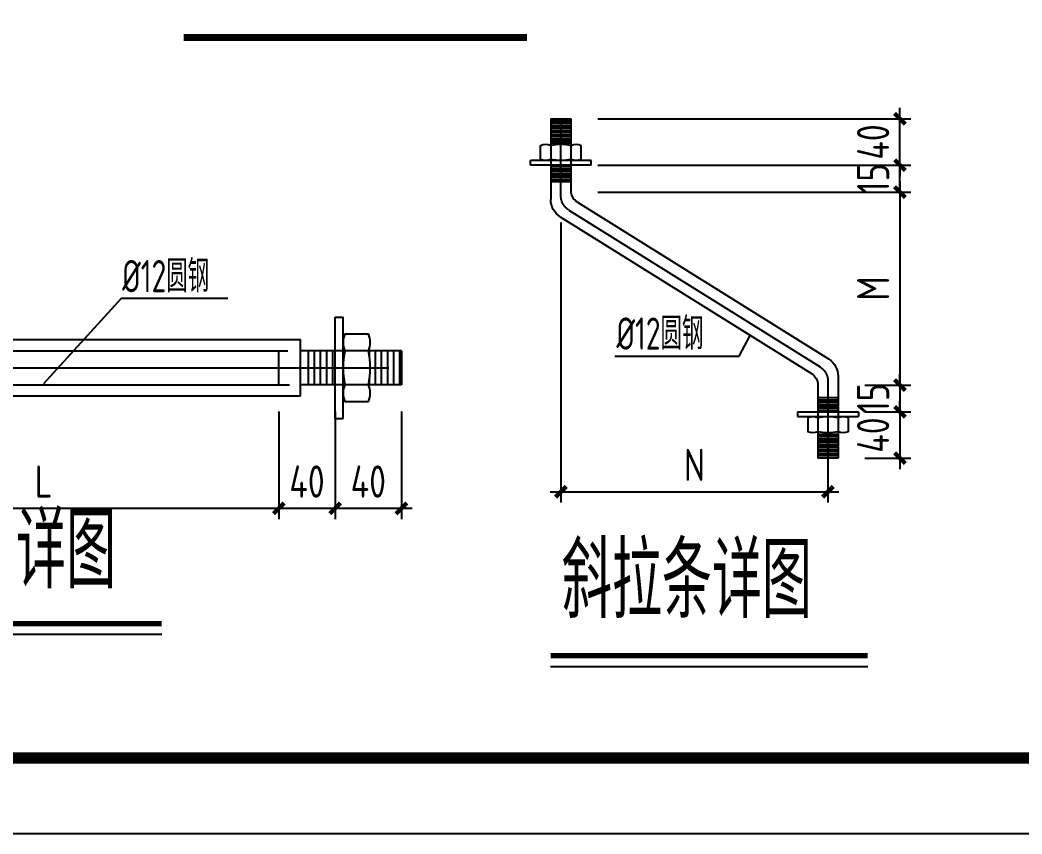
# Model space of a CAD drawing. Extents: x 177291 to 1288761, y 177638 to 322898.
# Drawn here: x 1023234 to 1037225, y 177960 to 189327 of the extents above; entities that cross this region are included whole.
import ezdxf
from ezdxf.enums import TextEntityAlignment as Align

# ---------------------------------------------------------------- set-up
doc = ezdxf.new("R2010")
doc.units = 0
doc.header["$LTSCALE"] = 1000
doc.linetypes.add('ACAD_ISO04W100', pattern=[30.5, 24, -3, 0.5, -3])
for name, color, linetype in [('DIM', 146, 'Continuous'), ('NUM', 7, 'Continuous'), ('PUB_TITLE', 4, 'Continuous'), ('PZ', 202, 'Continuous'), ('THIN', 7, 'Continuous'), ('引出线', 3, 'Continuous'), ('轴线', 8, 'ACAD_ISO04W100')]:
    doc.layers.add(name, color=color, linetype=linetype)
doc.styles.add('TSSD_Dimension', font='Tssdeng.shx', dxfattribs={"width": 0.8, "bigfont": 'hztxt.shx'})
doc.styles.add('标准字体', font='tssdeng.shx', dxfattribs={"width": 0.7, "bigfont": 'tssdchn.shx'})
doc.dimstyles.new('TSSD_15_150', dxfattribs={"dimtxt": 450, "dimasz": 150, "dimexe": 150, "dimexo": 375, "dimgap": 150, "dimtad": 1, "dimdec": 0, "dimlfac": 0.1, "dimzin": 0, "dimdsep": 46, "dimtxsty": 'TSSD_Dimension', "dimblk": 'ARCHTICK', "dimblk1": 'ARCHTICK', "dimblk2": 'ARCHTICK', "dimcen": 0, "dimdle": 150, "dimclrt": 7, "dimadec": 0, "dimazin": 0, "dimtfac": 1, "dimtdec": 0, "dimtix": 1, "dimtmove": 2, "dimatfit": 3, "dimfxl": 1, "dimtolj": 1, "dimtzin": 0, "dimarcsym": 0})

# ---------------------------------------------------------------- blocks, each defined once
blk = doc.blocks.new('_ArchTick')
at = {"color": 0, "linetype": 'ByBlock', "const_width": 0.4}
blk.add_lwpolyline([(-0.5, -0.5), (0.5, 0.5)], dxfattribs=at)
blk = doc.blocks.new('*D643')
at = {"layer": 'Defpoints', "color": 0, "transparency": 16777216}
for p in [(1026848, 184235), (1027634, 184235), (1026848, 182507)]:
    blk.add_point(p, dxfattribs=at)
at = {"layer": 'DIM', "color": 0, "lineweight": -2, "transparency": 16777216}
for p, q in [((1026848, 183860), (1026848, 182357)), ((1027634, 183860), (1027634, 182357)), ((1027784, 182507), (1026698, 182507))]:
    blk.add_line(p, q, dxfattribs=at)
at = {"layer": 'DIM', "color": 0, "lineweight": -2, "transparency": 16777216, "xscale": 150, "yscale": 150, "zscale": 150, "rotation": 180}
blk.add_blockref('_ArchTick', (1026848, 182507), dxfattribs=at)
at = {"layer": 'DIM', "color": 0, "lineweight": -2, "transparency": 16777216, "xscale": 150, "yscale": 150, "zscale": 150}
blk.add_blockref('_ArchTick', (1027634, 182507), dxfattribs=at)
at = {"layer": 'DIM', "color": 7, "transparency": 16777216, "insert": (1027241, 182882), "char_height": 450, "attachment_point": 5, "style": 'TSSD_Dimension'}
blk.add_mtext('\\A1;40', dxfattribs=at)
blk = doc.blocks.new('*D644')
at = {"layer": 'Defpoints', "color": 0, "transparency": 16777216}
for p in [(1027634, 184235), (1028559, 184235), (1027634, 182507)]:
    blk.add_point(p, dxfattribs=at)
at = {"layer": 'DIM', "color": 0, "lineweight": -2, "transparency": 16777216}
for p, q in [((1027634, 183860), (1027634, 182357)), ((1028559, 183860), (1028559, 182357)), ((1028709, 182507), (1027484, 182507))]:
    blk.add_line(p, q, dxfattribs=at)
at = {"layer": 'DIM', "color": 0, "lineweight": -2, "transparency": 16777216, "xscale": 150, "yscale": 150, "zscale": 150, "rotation": 180}
blk.add_blockref('_ArchTick', (1027634, 182507), dxfattribs=at)
at = {"layer": 'DIM', "color": 0, "lineweight": -2, "transparency": 16777216, "xscale": 150, "yscale": 150, "zscale": 150}
blk.add_blockref('_ArchTick', (1028559, 182507), dxfattribs=at)
at = {"layer": 'DIM', "color": 7, "transparency": 16777216, "insert": (1028097, 182882), "char_height": 450, "attachment_point": 5, "style": 'TSSD_Dimension'}
blk.add_mtext('\\A1;40', dxfattribs=at)
blk = doc.blocks.new('*D647')
at = {"layer": 'Defpoints', "color": 0, "transparency": 16777216}
for p in [(1020276, 184235), (1026848, 184235), (1020276, 182507)]:
    blk.add_point(p, dxfattribs=at)
at = {"layer": 'DIM', "color": 0, "lineweight": -2, "transparency": 16777216}
for p, q in [((1020276, 183860), (1020276, 182357)), ((1026848, 183860), (1026848, 182357)), ((1026998, 182507), (1020126, 182507))]:
    blk.add_line(p, q, dxfattribs=at)
at = {"layer": 'DIM', "color": 0, "lineweight": -2, "transparency": 16777216, "xscale": 150, "yscale": 150, "zscale": 150, "rotation": 180}
blk.add_blockref('_ArchTick', (1020276, 182507), dxfattribs=at)
at = {"layer": 'DIM', "color": 0, "lineweight": -2, "transparency": 16777216, "xscale": 150, "yscale": 150, "zscale": 150}
blk.add_blockref('_ArchTick', (1026848, 182507), dxfattribs=at)
at = {"layer": 'DIM', "color": 7, "transparency": 16777216, "insert": (1023562, 182882), "char_height": 450, "attachment_point": 5, "style": 'TSSD_Dimension'}
blk.add_mtext('\\A1;L', dxfattribs=at)
blk = doc.blocks.new('*D648')
at = {"layer": 'Defpoints', "color": 0, "transparency": 16777216}
for p in [(1034657, 184230), (1034877, 183856), (1035521, 183856)]:
    blk.add_point(p, dxfattribs=at)
at = {"layer": 'DIM', "color": 0, "lineweight": -2, "transparency": 16777216}
for p, q in [((1035521, 184230), (1035521, 184380)), ((1035032, 184230), (1035671, 184230)), ((1035521, 184230), (1035521, 183856)), ((1035252, 183856), (1035671, 183856)), ((1035521, 183856), (1035521, 183706))]:
    blk.add_line(p, q, dxfattribs=at)
at = {"layer": 'DIM', "color": 0, "lineweight": -2, "transparency": 16777216, "xscale": 150, "yscale": 150, "zscale": 150}
for p, rotation in [((1035521, 184230), 270), ((1035521, 183856), 90)]:
    blk.add_blockref('_ArchTick', p, dxfattribs=dict(at, rotation=rotation))
at = {"layer": 'DIM', "color": 7, "transparency": 16777216, "insert": (1035146, 184043), "char_height": 450, "attachment_point": 5, "rotation": 90, "style": 'TSSD_Dimension'}
blk.add_mtext('\\A1;15', dxfattribs=at)
blk = doc.blocks.new('*D649')
at = {"layer": 'Defpoints', "color": 0, "transparency": 16777216}
for p in [(1034657, 183856), (1034657, 183207), (1035521, 183207)]:
    blk.add_point(p, dxfattribs=at)
at = {"layer": 'DIM', "color": 0, "lineweight": -2, "transparency": 16777216}
for p, q in [((1035521, 183856), (1035521, 184006)), ((1035032, 183856), (1035671, 183856)), ((1035521, 183856), (1035521, 183207)), ((1035032, 183207), (1035671, 183207)), ((1035521, 183207), (1035521, 183057))]:
    blk.add_line(p, q, dxfattribs=at)
at = {"layer": 'DIM', "color": 0, "lineweight": -2, "transparency": 16777216, "xscale": 150, "yscale": 150, "zscale": 150}
for p, rotation in [((1035521, 183856), 270), ((1035521, 183207), 90)]:
    blk.add_blockref('_ArchTick', p, dxfattribs=dict(at, rotation=rotation))
at = {"layer": 'DIM', "color": 7, "transparency": 16777216, "insert": (1035146, 183531), "char_height": 450, "attachment_point": 5, "rotation": 90, "style": 'TSSD_Dimension'}
blk.add_mtext('\\A1;40', dxfattribs=at)
blk = doc.blocks.new('*D650')
at = {"layer": 'Defpoints', "color": 0, "transparency": 16777216}
for p in [(1030786, 186873), (1034515, 183744), (1034515, 182739)]:
    blk.add_point(p, dxfattribs=at)
at = {"layer": 'DIM', "color": 0, "lineweight": -2, "transparency": 16777216}
for p, q in [((1030786, 186498), (1030786, 182589)), ((1034515, 183369), (1034515, 182589)), ((1030636, 182739), (1034665, 182739))]:
    blk.add_line(p, q, dxfattribs=at)
at = {"layer": 'DIM', "color": 0, "lineweight": -2, "transparency": 16777216, "xscale": 150, "yscale": 150, "zscale": 150, "rotation": 180}
blk.add_blockref('_ArchTick', (1030786, 182739), dxfattribs=at)
at = {"layer": 'DIM', "color": 0, "lineweight": -2, "transparency": 16777216, "xscale": 150, "yscale": 150, "zscale": 150}
blk.add_blockref('_ArchTick', (1034515, 182739), dxfattribs=at)
at = {"layer": 'DIM', "color": 7, "transparency": 16777216, "insert": (1032651, 183114), "char_height": 450, "attachment_point": 5, "style": 'TSSD_Dimension'}
blk.add_mtext('\\A1;N', dxfattribs=at)
blk = doc.blocks.new('*D651')
at = {"layer": 'Defpoints', "color": 0, "transparency": 16777216}
for p in [(1030928, 186925), (1034657, 184230), (1035521, 184230)]:
    blk.add_point(p, dxfattribs=at)
at = {"layer": 'DIM', "color": 0, "lineweight": -2, "transparency": 16777216}
for p, q in [((1035521, 187075), (1035521, 184080)), ((1031303, 186925), (1035671, 186925)), ((1035032, 184230), (1035671, 184230))]:
    blk.add_line(p, q, dxfattribs=at)
at = {"layer": 'DIM', "color": 0, "lineweight": -2, "transparency": 16777216, "xscale": 150, "yscale": 150, "zscale": 150}
for p, rotation in [((1035521, 186925), 90), ((1035521, 184230), 270)]:
    blk.add_blockref('_ArchTick', p, dxfattribs=dict(at, rotation=rotation))
at = {"layer": 'DIM', "color": 7, "transparency": 16777216, "insert": (1035146, 185578), "char_height": 450, "attachment_point": 5, "rotation": 90, "style": 'TSSD_Dimension'}
blk.add_mtext('\\A1;M', dxfattribs=at)
blk = doc.blocks.new('*D652')
at = {"layer": 'Defpoints', "color": 0, "transparency": 16777216}
for p in [(1031144, 187299), (1035521, 187299), (1030928, 186925)]:
    blk.add_point(p, dxfattribs=at)
at = {"layer": 'DIM', "color": 0, "lineweight": -2, "transparency": 16777216}
for p, q in [((1035521, 187299), (1035521, 187449)), ((1031519, 187299), (1035671, 187299)), ((1035521, 186925), (1035521, 187299)), ((1031303, 186925), (1035671, 186925)), ((1035521, 186925), (1035521, 186775))]:
    blk.add_line(p, q, dxfattribs=at)
at = {"layer": 'DIM', "color": 0, "lineweight": -2, "transparency": 16777216, "xscale": 150, "yscale": 150, "zscale": 150}
for p, rotation in [((1035521, 187299), 270), ((1035521, 186925), 90)]:
    blk.add_blockref('_ArchTick', p, dxfattribs=dict(at, rotation=rotation))
at = {"layer": 'DIM', "color": 7, "transparency": 16777216, "insert": (1035146, 187112), "char_height": 450, "attachment_point": 5, "rotation": 90, "style": 'TSSD_Dimension'}
blk.add_mtext('\\A1;15', dxfattribs=at)
blk = doc.blocks.new('*D653')
at = {"layer": 'Defpoints', "color": 0, "transparency": 16777216}
for p in [(1030928, 187949), (1035521, 187949), (1030928, 187299)]:
    blk.add_point(p, dxfattribs=at)
at = {"layer": 'DIM', "color": 0, "lineweight": -2, "transparency": 16777216}
for p, q in [((1035521, 187949), (1035521, 188099)), ((1031303, 187949), (1035671, 187949)), ((1035521, 187299), (1035521, 187949)), ((1031303, 187299), (1035671, 187299)), ((1035521, 187299), (1035521, 187149))]:
    blk.add_line(p, q, dxfattribs=at)
at = {"layer": 'DIM', "color": 0, "lineweight": -2, "transparency": 16777216, "xscale": 150, "yscale": 150, "zscale": 150}
for p, rotation in [((1035521, 187949), 270), ((1035521, 187299), 90)]:
    blk.add_blockref('_ArchTick', p, dxfattribs=dict(at, rotation=rotation))
at = {"layer": 'DIM', "color": 7, "transparency": 16777216, "insert": (1035146, 187624), "char_height": 450, "attachment_point": 5, "rotation": 90, "style": 'TSSD_Dimension'}
blk.add_mtext('\\A1;40', dxfattribs=at)

msp = doc.modelspace()

# ---------------------------------------------------------------- hatches: boundary and pattern name
at = {"layer": 'PZ'}
h = msp.add_hatch(dxfattribs=at)
h.set_pattern_fill('ANSI31', color=256, scale=5.24401, angle=135, style=0)
h.set_pattern_definition([(360, (-187148.45, 3025124.19), (3e-15, -29.9695162), [])])
edge = h.paths.add_edge_path()
edge.add_line((1030786.27, 187948.54), (1030786.27, 187593.37))
edge.add_ellipse((1030786.27, 186962.39), major_axis=(-446.17, 446.17), ratio=1, start_angle=-45, end_angle=-32.032716)
edge.add_line((1030644.68, 187577.27), (1030644.68, 187948.54))
edge.add_line((1030644.68, 187948.54), (1030786.27, 187948.54))
edge = h.paths.add_edge_path()
edge.add_line((1030927.86, 187948.54), (1030927.86, 187577.27))
edge.add_ellipse((1030786.27, 186962.39), major_axis=(-446.17, 446.17), ratio=1, start_angle=-57.967284, end_angle=-45)
edge.add_line((1030786.27, 187593.37), (1030786.27, 187948.54))
edge.add_line((1030786.27, 187948.54), (1030927.86, 187948.54))
h.paths.add_polyline_path([(1030786.27, 187298.95), (1030786.27, 187070.94), (1030644.68, 187070.94), (1030644.68, 187298.95)])
h.paths.add_polyline_path([(1030927.86, 187298.95), (1030927.86, 187070.94), (1030786.27, 187070.94), (1030786.27, 187298.95)])
h = msp.add_hatch(color=256, dxfattribs=at)
edge = h.paths.add_edge_path()
edge.add_line((1030644.68, 187577.27), (1030644.68, 187593.37))
edge.add_line((1030644.68, 187593.37), (1030786.27, 187593.37))
edge.add_ellipse((1030786.27, 186962.39), major_axis=(446.17, 446.17), ratio=1, start_angle=45, end_angle=57.967284)
edge = h.paths.add_edge_path()
edge.add_ellipse((1030573.89, 187429.59), major_axis=(-115.81, 115.81), ratio=1, start_angle=-70.610722, end_angle=-45)
edge.add_line((1030573.89, 187593.37), (1030644.68, 187593.37))
edge.add_line((1030644.68, 187593.37), (1030644.68, 187577.27))
h = msp.add_hatch(color=256, dxfattribs=at)
edge = h.paths.add_edge_path()
edge.add_line((1030927.86, 187577.27), (1030927.86, 187593.37))
edge.add_line((1030927.86, 187593.37), (1030786.27, 187593.37))
edge.add_ellipse((1030786.27, 186962.39), major_axis=(-446.17, 446.17), ratio=1, start_angle=302.032716, end_angle=315, ccw=False)
edge = h.paths.add_edge_path()
edge.add_ellipse((1030998.65, 187429.59), major_axis=(115.81, 115.81), ratio=1, start_angle=405, end_angle=430.610722, ccw=False)
edge.add_line((1030998.65, 187593.37), (1030927.86, 187593.37))
edge.add_line((1030927.86, 187593.37), (1030927.86, 187577.27))
h = msp.add_hatch(color=256, dxfattribs=at)
edge = h.paths.add_edge_path()
edge.add_line((1030644.68, 187381.11), (1030644.68, 187365.02))
edge.add_line((1030644.68, 187365.02), (1030786.27, 187365.02))
edge.add_ellipse((1030786.27, 187996), major_axis=(446.17, 446.17), ratio=1, start_angle=212.032716, end_angle=225, ccw=False)
edge = h.paths.add_edge_path()
edge.add_ellipse((1030573.89, 187528.8), major_axis=(-115.81, 115.81), ratio=1, start_angle=135, end_angle=160.610722, ccw=False)
edge.add_line((1030573.89, 187365.02), (1030644.68, 187365.02))
edge.add_line((1030644.68, 187365.02), (1030644.68, 187381.11))
h = msp.add_hatch(color=256, dxfattribs=at)
edge = h.paths.add_edge_path()
edge.add_line((1030927.86, 187381.11), (1030927.86, 187365.02))
edge.add_line((1030927.86, 187365.02), (1030786.27, 187365.02))
edge.add_ellipse((1030786.27, 187996), major_axis=(-446.17, 446.17), ratio=1, start_angle=135, end_angle=147.967284)
edge = h.paths.add_edge_path()
edge.add_ellipse((1030998.65, 187528.8), major_axis=(115.81, 115.81), ratio=1, start_angle=199.389278, end_angle=225)
edge.add_line((1030998.65, 187365.02), (1030927.86, 187365.02))
edge.add_line((1030927.86, 187365.02), (1030927.86, 187381.11))
h = msp.add_hatch(color=256, dxfattribs=at)
edge = h.paths.add_edge_path()
edge.add_line((1027771, 184706.53), (1027744.19, 184706.53))
edge.add_line((1027744.19, 184706.53), (1027744.19, 184470.55))
edge.add_ellipse((1028795.82, 184470.55), major_axis=(-743.62, 743.62), ratio=1, start_angle=32.032716, end_angle=45, ccw=False)
edge = h.paths.add_edge_path()
edge.add_ellipse((1028017.15, 184824.52), major_axis=(-193.02, 193.02), ratio=1, start_angle=45, end_angle=70.610722, ccw=False)
edge.add_line((1027744.19, 184824.52), (1027744.19, 184706.53))
edge.add_line((1027744.19, 184706.53), (1027771, 184706.53))
h = msp.add_hatch(color=256, dxfattribs=at)
edge = h.paths.add_edge_path()
edge.add_line((1028097.94, 184706.53), (1028124.76, 184706.53))
edge.add_line((1028124.76, 184706.53), (1028124.76, 184470.55))
edge.add_ellipse((1027073.13, 184470.55), major_axis=(743.62, 743.62), ratio=1, start_angle=315, end_angle=327.967284)
edge = h.paths.add_edge_path()
edge.add_ellipse((1027851.79, 184824.52), major_axis=(193.02, 193.02), ratio=1, start_angle=289.389278, end_angle=315)
edge.add_line((1028124.76, 184824.52), (1028124.76, 184706.53))
edge.add_line((1028124.76, 184706.53), (1028097.94, 184706.53))
h = msp.add_hatch(dxfattribs=at)
h.set_pattern_fill('ANSI31', color=256, scale=26.84933, angle=45, style=0)
h.set_pattern_definition([(90, (-2653603.63, 2917586.79), (85.2466239, 1e-14), [])])
edge = h.paths.add_edge_path()
edge.add_ellipse((1027073.13, 184470.55), major_axis=(-743.62, 743.62), ratio=1, start_angle=225, end_angle=237.967284)
edge.add_line((1028097.94, 184706.53), (1028559.39, 184706.53))
edge.add_line((1028559.39, 184706.53), (1028559.39, 184470.55))
edge.add_line((1028559.39, 184470.55), (1028124.76, 184470.55))
edge = h.paths.add_edge_path()
edge.add_ellipse((1027073.13, 184470.55), major_axis=(-743.62, 743.62), ratio=1, start_angle=212.032716, end_angle=225)
edge.add_line((1028124.76, 184470.55), (1028559.39, 184470.55))
edge.add_line((1028559.39, 184470.55), (1028559.39, 184234.57))
edge.add_line((1028559.39, 184234.57), (1028097.94, 184234.57))
h.paths.add_polyline_path([(1027476.74, 184706.53), (1027634.06, 184706.53), (1027634.06, 184470.55), (1027476.74, 184470.55)])
h.paths.add_polyline_path([(1027476.74, 184470.55), (1027634.06, 184470.55), (1027634.06, 184234.57), (1027476.74, 184234.57)])
h.paths.add_polyline_path([(1027215.73, 184706.53), (1027476.74, 184706.53), (1027476.74, 184470.55), (1027215.73, 184470.55)])
h.paths.add_polyline_path([(1027215.73, 184470.55), (1027476.74, 184470.55), (1027476.74, 184234.57), (1027215.73, 184234.57)])
h = msp.add_hatch(color=256, dxfattribs=at)
edge = h.paths.add_edge_path()
edge.add_line((1027771, 184234.57), (1027744.19, 184234.57))
edge.add_line((1027744.19, 184234.57), (1027744.19, 184470.55))
edge.add_ellipse((1028795.82, 184470.55), major_axis=(743.62, 743.62), ratio=1, start_angle=135, end_angle=147.967284)
edge = h.paths.add_edge_path()
edge.add_ellipse((1028017.15, 184116.58), major_axis=(193.02, 193.02), ratio=1, start_angle=109.389278, end_angle=135)
edge.add_line((1027744.19, 184116.58), (1027744.19, 184234.57))
edge.add_line((1027744.19, 184234.57), (1027771, 184234.57))
h = msp.add_hatch(color=256, dxfattribs=at)
edge = h.paths.add_edge_path()
edge.add_line((1028097.94, 184234.57), (1028124.76, 184234.57))
edge.add_line((1028124.76, 184234.57), (1028124.76, 184470.55))
edge.add_ellipse((1027073.13, 184470.55), major_axis=(-743.62, 743.62), ratio=1, start_angle=212.032716, end_angle=225, ccw=False)
edge = h.paths.add_edge_path()
edge.add_ellipse((1027851.79, 184116.58), major_axis=(-193.02, 193.02), ratio=1, start_angle=225, end_angle=250.610722, ccw=False)
edge.add_line((1028124.76, 184116.58), (1028124.76, 184234.57))
edge.add_line((1028124.76, 184234.57), (1028097.94, 184234.57))
h = msp.add_hatch(dxfattribs=at)
h.set_pattern_fill('ANSI31', color=256, scale=5.24401, angle=135, style=0)
h.set_pattern_definition([(180, (2252450.103, -2653969.066), (-3e-15, 29.9695162), [])])
edge = h.paths.add_edge_path()
edge.add_line((1034515.38, 183206.59), (1034515.38, 183561.76))
edge.add_ellipse((1034515.38, 184192.74), major_axis=(-446.17, 446.17), ratio=1, start_angle=135, end_angle=147.967284)
edge.add_line((1034656.97, 183577.85), (1034656.97, 183206.59))
edge.add_line((1034656.97, 183206.59), (1034515.38, 183206.59))
edge = h.paths.add_edge_path()
edge.add_line((1034373.8, 183206.59), (1034373.8, 183577.85))
edge.add_ellipse((1034515.38, 184192.74), major_axis=(446.17, 446.17), ratio=1, start_angle=212.032716, end_angle=225)
edge.add_line((1034515.38, 183561.76), (1034515.38, 183206.59))
edge.add_line((1034515.38, 183206.59), (1034373.8, 183206.59))
h.paths.add_polyline_path([(1034515.38, 183856.18), (1034515.38, 184084.18), (1034656.97, 184084.18), (1034656.97, 183856.18)])
h.paths.add_polyline_path([(1034373.8, 183856.18), (1034373.8, 184084.18), (1034515.38, 184084.18), (1034515.38, 183856.18)])
h = msp.add_hatch(color=256, dxfattribs=at)
edge = h.paths.add_edge_path()
edge.add_line((1034373.8, 183774.01), (1034373.8, 183790.1))
edge.add_line((1034373.8, 183790.1), (1034515.38, 183790.1))
edge.add_ellipse((1034515.38, 183159.12), major_axis=(446.17, 446.17), ratio=1, start_angle=45, end_angle=57.967284)
edge = h.paths.add_edge_path()
edge.add_ellipse((1034303, 183626.32), major_axis=(-115.81, 115.81), ratio=1, start_angle=-70.610722, end_angle=-45)
edge.add_line((1034303, 183790.1), (1034373.8, 183790.1))
edge.add_line((1034373.8, 183790.1), (1034373.8, 183774.01))
h = msp.add_hatch(color=256, dxfattribs=at)
edge = h.paths.add_edge_path()
edge.add_line((1034656.97, 183774.01), (1034656.97, 183790.1))
edge.add_line((1034656.97, 183790.1), (1034515.38, 183790.1))
edge.add_ellipse((1034515.38, 183159.12), major_axis=(-446.17, 446.17), ratio=1, start_angle=302.032716, end_angle=315, ccw=False)
edge = h.paths.add_edge_path()
edge.add_ellipse((1034727.77, 183626.32), major_axis=(115.81, 115.81), ratio=1, start_angle=405, end_angle=430.610722, ccw=False)
edge.add_line((1034727.77, 183790.1), (1034656.97, 183790.1))
edge.add_line((1034656.97, 183790.1), (1034656.97, 183774.01))
h = msp.add_hatch(color=256, dxfattribs=at)
edge = h.paths.add_edge_path()
edge.add_line((1034373.8, 183577.85), (1034373.8, 183561.76))
edge.add_line((1034373.8, 183561.76), (1034515.38, 183561.76))
edge.add_ellipse((1034515.38, 184192.74), major_axis=(446.17, 446.17), ratio=1, start_angle=212.032716, end_angle=225, ccw=False)
edge = h.paths.add_edge_path()
edge.add_ellipse((1034303, 183725.54), major_axis=(-115.81, 115.81), ratio=1, start_angle=135, end_angle=160.610722, ccw=False)
edge.add_line((1034303, 183561.76), (1034373.8, 183561.76))
edge.add_line((1034373.8, 183561.76), (1034373.8, 183577.85))
h = msp.add_hatch(color=256, dxfattribs=at)
edge = h.paths.add_edge_path()
edge.add_line((1034656.97, 183577.85), (1034656.97, 183561.76))
edge.add_line((1034656.97, 183561.76), (1034515.38, 183561.76))
edge.add_ellipse((1034515.38, 184192.74), major_axis=(-446.17, 446.17), ratio=1, start_angle=135, end_angle=147.967284)
edge = h.paths.add_edge_path()
edge.add_ellipse((1034727.77, 183725.54), major_axis=(115.81, 115.81), ratio=1, start_angle=199.389278, end_angle=225)
edge.add_line((1034727.77, 183561.76), (1034656.97, 183561.76))
edge.add_line((1034656.97, 183561.76), (1034656.97, 183577.85))

# ---------------------------------------------------------------- linework, layer by layer
at = {"color": 3, "const_width": 100, "elevation": 0}
msp.add_lwpolyline([(1025518.21, 189084.11), (1030310.92, 189084.11)], dxfattribs=at)
at = {"layer": 'NUM', "const_width": 75}
for points in [[(1021617.89, 180898.9), (1025212.69, 180898.9)], [(1030642.7, 180450.57), (1035070.89, 180450.57)]]:
    msp.add_lwpolyline(points, dxfattribs=at)
at = {"layer": 'NUM'}
for points in [[(1021617.89, 180748.9), (1025212.69, 180748.9)], [(1030642.7, 180300.57), (1035070.89, 180300.57)]]:
    msp.add_lwpolyline(points, dxfattribs=at)
at = {"layer": 'PUB_TITLE'}
msp.add_lwpolyline([(993975.61, 240960.27), (1105446.22, 240960.27), (1105446.22, 177959.98), (993975.61, 177959.98)], close=True, dxfattribs=at)
at = {"layer": 'PUB_TITLE', "const_width": 159.09}
msp.add_lwpolyline([(996627.14, 179020.59), (996627.14, 239899.66), (1104385.61, 239899.66), (1104385.61, 179020.59)], close=True, dxfattribs=at)
at = {"layer": 'PZ'}
for p, q in [((1030644.68, 187948.54), (1030644.68, 186820.46)), ((1030644.68, 187948.54), (1030927.86, 187948.54)), ((1030927.86, 186925.13), (1030927.86, 187948.54)), ((1030503.09, 187381.11), (1030503.09, 187577.27)), ((1031069.44, 187381.11), (1031069.44, 187577.27)), ((1030361.5, 187298.95), (1030361.5, 187365.02)), ((1031211.03, 187365.02), (1030361.5, 187365.02)), ((1031211.03, 187298.95), (1031211.03, 187365.02)), ((1031211.03, 187298.95), (1030361.5, 187298.95)), ((1031016.65, 186783.54), (1034523.79, 184593.39)), ((1030777.86, 186580.27), (1034285.01, 184390.12)), ((1027634.06, 185178.49), (1027744.19, 185178.49)), ((1027634.06, 183762.61), (1027634.06, 185178.49)), ((1027744.19, 183762.61), (1027744.19, 185178.49)), ((1019974.77, 184863.85), (1027149.66, 184863.85)), ((1027149.66, 184077.25), (1027149.66, 184863.85)), ((1027771, 184942.51), (1028097.94, 184942.51)), ((1019999.44, 184706.53), (1026972.58, 184706.53)), ((1026848.01, 184234.57), (1026848.01, 184706.53)), ((1028559.39, 184706.53), (1027149.66, 184706.53)), ((1028559.39, 184706.53), (1028559.39, 184234.57)), ((1034656.97, 184353.2), (1034656.97, 183206.59)), ((1019999.44, 184234.57), (1026997.86, 184234.57)), ((1028559.39, 184234.57), (1027149.66, 184234.57)), ((1034373.8, 184229.99), (1034373.8, 183206.59)), ((1019974.77, 184077.25), (1027149.66, 184077.25)), ((1027771, 183998.59), (1028097.94, 183998.59)), ((1034090.62, 183856.18), (1034090.62, 183790.1)), ((1034090.62, 183856.18), (1034940.15, 183856.18)), ((1034940.15, 183856.18), (1034940.15, 183790.1)), ((1027634.06, 183762.61), (1027744.19, 183762.61)), ((1034090.62, 183790.1), (1034940.15, 183790.1)), ((1034232.21, 183774.01), (1034232.21, 183577.85)), ((1034798.56, 183774.01), (1034798.56, 183577.85)), ((1034656.97, 183206.59), (1034373.8, 183206.59))]:
    msp.add_line(p, q, dxfattribs=at)
at = {"layer": 'PZ', "extrusion": (0, 0, -1)}
for centre, major_axis, start_param, end_param in [((1030573.89, 187429.59), (-115.81, 115.81), 0.33840674, 1.23238959), ((1030786.27, 186962.39), (446.17, 446.17), 5.27146534, 5.72410895), ((1030998.65, 187429.59), (-115.81, 115.81), 0.33840674, 1.23238959), ((1030573.89, 187528.8), (-115.81, 115.81), 3.47999939, 4.37398225), ((1030786.27, 187996), (446.17, 446.17), 2.12987268, 2.5825163), ((1030998.65, 187528.8), (-115.81, 115.81), 3.47999939, 4.37398224), ((1031116.64, 186943.67), (-133.49, 133.49), 4.48521811, 5.49778714), ((1030927.86, 186820.46), (-200.24, 200.24), 4.48521811, 5.49778714), ((1034373.8, 184353.2), (-200.24, 200.24), 1.34362546, 2.35619449), ((1034185.01, 184229.99), (-133.49, 133.49), 1.34362546, 2.35619449), ((1034303, 183626.32), (-115.81, 115.81), 0.33840674, 1.23238959), ((1034515.38, 183159.12), (446.17, 446.17), 5.27146534, 5.72410895), ((1034727.77, 183626.32), (-115.81, 115.81), 0.33840674, 1.2323896), ((1034303, 183725.54), (-115.81, 115.81), 3.47999939, 4.37398224), ((1034515.38, 184192.74), (446.17, 446.17), 2.12987268, 2.5825163), ((1034727.77, 183725.54), (-115.81, 115.81), 3.47999939, 4.37398224)]:
    msp.add_ellipse(centre, major_axis=major_axis, ratio=1, start_param=start_param, end_param=end_param, dxfattribs=at)
at = {"layer": 'PZ'}
for centre, major_axis, start_param, end_param in [((1028017.15, 184824.52), (-193.02, 193.02), 0.33840673, 1.23238959), ((1027851.79, 184824.52), (193.02, 193.02), 5.05079572, 5.94477857), ((1028795.82, 184470.55), (0.01, 1051.63), 1.34448536, 1.79712897), ((1027073.13, 184470.55), (0.01, 1051.63), 4.48607801, 4.93872162), ((1028017.15, 184116.58), (-193.02, 193.02), 0.33840674, 1.23238959), ((1027851.79, 184116.58), (-193.02, 193.02), 3.47999939, 4.37398224)]:
    msp.add_ellipse(centre, major_axis=major_axis, ratio=1, start_param=start_param, end_param=end_param, dxfattribs=at)
at = {"layer": '引出线'}
for p, q in [((1024644.03, 185438.01), (1023560.5, 184244.63)), ((1026135.99, 185438.01), (1024644.03, 185438.01)), ((1033274.48, 184633.38), (1033434.23, 184929.04)), ((1031540.23, 184633.38), (1033274.48, 184633.38))]:
    msp.add_line(p, q, dxfattribs=at)
at = {"layer": '轴线'}
for p, q in [((1030786.27, 186872.8), (1030786.27, 187948.54)), ((1030897.25, 186672.64), (1034404.4, 184482.49)), ((1018638.64, 184470.55), (1028382.31, 184470.55)), ((1034515.38, 184282.33), (1034515.38, 183206.59))]:
    msp.add_line(p, q, dxfattribs=at)
at = {"layer": '轴线', "extrusion": (0, 0, -1)}
for centre, start_param, end_param in [((1031022.25, 186872.8), 4.48521811, 5.49778714), ((1034279.4, 184282.33), 1.34362546, 2.35619449)]:
    msp.add_ellipse(centre, major_axis=(-166.86, 166.86), ratio=1, start_param=start_param, end_param=end_param, dxfattribs=at)

# ---------------------------------------------------------------- texts
at = {"layer": 'NUM', "style": '标准字体', "width": 0.7}
for s, p in [('套管详图', (1021781.59, 181075.83)), ('斜拉条详图', (1030799.79, 180660.57))]:
    msp.add_text(s, height=1050, dxfattribs=at).set_placement(p, align=Align.BOTTOM_LEFT)
at = {"layer": 'THIN', "style": '标准字体', "width": 0.7}
for p in [(1024659.43, 185525.41), (1031561.48, 184723.29)]:
    msp.add_text('%%C12圆钢', height=450, dxfattribs=at).set_placement(p)

# ---------------------------------------------------------------- dimensions: what is measured, and where the dimension line sits
at = {"layer": 'DIM'}
for base, p1, p2, angle, text, picture, middle in [((1035520.81, 187948.54), (1030927.86, 187298.95), (1030927.86, 187948.54), 90, '40', '*D653', (1035145.81, 187623.74)), ((1035520.81, 187298.95), (1030927.86, 186925.13), (1031143.91, 187298.95), 90, '15', '*D652', (1035145.81, 187112.04)), ((1035520.81, 184229.99), (1030927.86, 186925.13), (1034656.97, 184229.99), 90, 'M', '*D651', (1035145.81, 185577.56)), ((1035520.81, 183856.18), (1034656.97, 184229.99), (1034876.52, 183856.18), 90, '15', '*D648', (1035145.81, 184043.08)), ((1026848.01, 182506.96), (1027634.06, 184234.57), (1026848.01, 184234.57), 180, '40', '*D643', (1027241.04, 182881.96)), ((1027634.06, 182506.96), (1028559.39, 184234.57), (1027634.06, 184234.57), 180, '40', '*D644', (1028096.72, 182881.96)), ((1035520.81, 183206.59), (1034656.97, 183856.18), (1034656.97, 183206.59), 90, '40', '*D649', (1035145.81, 183531.38))]:
    dim = msp.add_linear_dim(base=base, p1=p1, p2=p2, angle=angle, text=text, dimstyle='TSSD_15_150', dxfattribs=at)
    dim.commit()
    dim.dimension.update_dxf_attribs({"geometry": picture, "text_midpoint": middle})
for base, p1, p2, text, picture, middle in [((1034515.38, 182738.71), (1030786.27, 186872.8), (1034515.38, 183744.46), 'N', '*D650', (1032650.83, 183113.71)), ((1020276.41, 182506.96), (1026848.01, 184234.57), (1020276.41, 184234.57), 'L', '*D647', (1023562.21, 182881.96))]:
    dim = msp.add_linear_dim(base=base, p1=p1, p2=p2, text=text, dimstyle='TSSD_15_150', dxfattribs=at)
    dim.commit()
    dim.dimension.update_dxf_attribs({"geometry": picture, "text_midpoint": middle})

doc.saveas('drawing.dxf')
